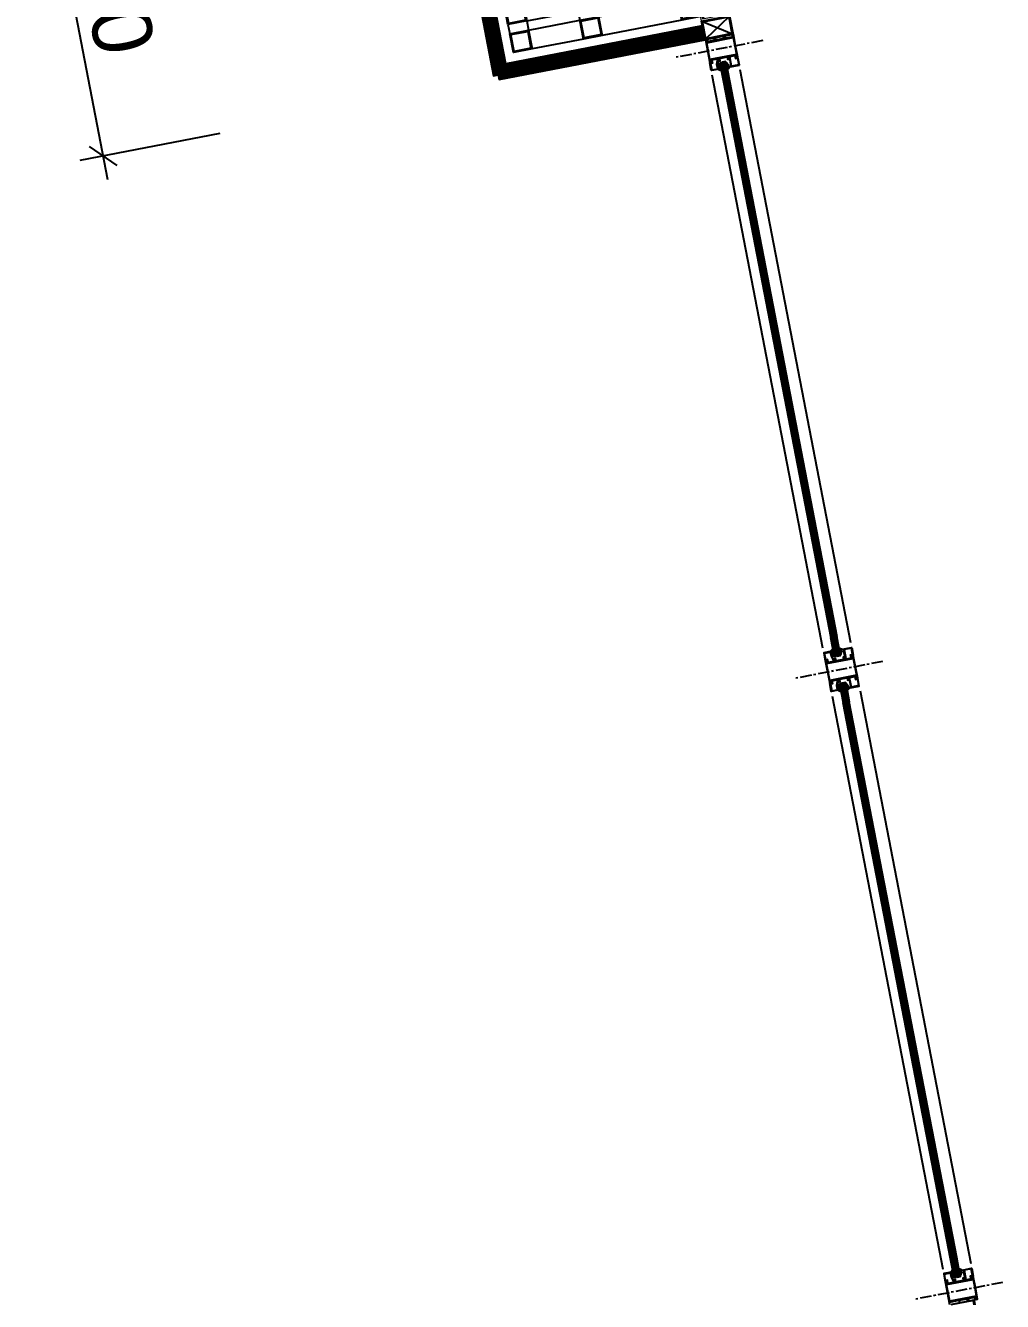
# Model space of a CAD drawing. Header units: centimetres. Extents: x 4942 to 11683, y -41622 to -36787.
# Drawn here: x 5836.3 to 6041.5, y -39661.7 to -39393.6 of the extents above; entities that cross this region are included whole.
import ezdxf

# ---------------------------------------------------------------- set-up
doc = ezdxf.new("R2010")
doc.units = ezdxf.units.CM
doc.header["$LTSCALE"] = 0.75
doc.header["$MEASUREMENT"] = 0
doc.linetypes.add('$0$CENTER', pattern=[50.8, 31.75, -6.35, 6.35, -6.35])
for name, color, linetype in [('$0$V-0_Axis', 8, '$0$CENTER'), ('MERMER1', 25, 'Continuous'), ('MERMER2', 29, 'Continuous'), ('NP_B_Cephe_22$0$$0$$0$SY', 3, 'Continuous'), ('V-0_Dimension_50', 1, 'Continuous'), ('V-0_Elevation_000', 200, 'Continuous'), ('V-0_Hatch_Concrete', 252, 'Continuous'), ('V-2_Steel_Structure', 201, 'Continuous'), ('V-4_Profile_Steel', 82, 'Continuous')]:
    doc.layers.add(name, color=color, linetype=linetype)
doc.layers.add('V-0_Hatch', color=7, linetype='Continuous', true_color=0x330000)
doc.layers.add('ZZ-TASYUNU', color=34, linetype='Continuous', lineweight=5)
doc.styles.add('OFIS ZEMİN KAT OLCU$0$VIVA_50', font='arial.ttf', dxfattribs={"height": 12.5})
doc.dimstyles.new('OFIS ZEMİN KAT OLCU$0$VIVA_50', dxfattribs={"dimscale": 5, "dimtxt": 12.5, "dimasz": 1, "dimexe": 1, "dimexo": 1, "dimgap": 0.5, "dimtad": 1, "dimdec": 1, "dimzin": 11, "dimdsep": 46, "dimtxsty": 'OFIS ZEMİN KAT OLCU$0$VIVA_50', "dimblk": 'OFIS ZEMİN KAT OLCU$0$_OBLIQUE', "dimcen": 0, "dimdle": 1, "dimclrd": 256, "dimclre": 256, "dimclrt": 256, "dimadec": 1, "dimazin": 0, "dimtfac": 0.75, "dimtdec": 1, "dimtix": 1, "dimtmove": 2, "dimatfit": 2, "dimldrblk": 'OFIS ZEMİN KAT OLCU$0$_DOT', "dimfxl": 5, "dimfxlon": 1, "dimfrac": 1, "dimtolj": 1, "dimtzin": 0, "dimlwd": -1, "dimlwe": -1, "dimarcsym": 0})
pattern_1 = [(45, (-12595.12674, 917.19925), (-0.0883883476, 0.0883883476), [])]

# ---------------------------------------------------------------- blocks, each defined once
blk = doc.blocks.new('A$C17750568')
at = {"layer": 'V-0_Hatch', "transparency": 33554554}
h = blk.add_hatch(dxfattribs=at)
h.set_pattern_fill('ANSI31', color=256)
h.set_pattern_definition(pattern_1)
h.paths.add_polyline_path([(13, 40.6), (0, 40.6), (-13, 40.6), (-13, 43.6), (-11, 43.6), (0, 43.6), (13, 43.6)])
at = {"layer": 'V-0_Hatch_Concrete'}
h = blk.add_hatch(dxfattribs=at)
h.set_pattern_fill('ANSI31', color=256)
h.set_pattern_definition(pattern_1)
h.paths.add_polyline_path([(-27, 13.56), (-29, 13.56), (-30, 13.56), (-30, 57.6), (-29, 57.6), (-28.93, 57.53), (-27, 55.6)])
h = blk.add_hatch(dxfattribs=at)
h.set_pattern_fill('ANSI31', color=256)
h.set_pattern_definition(pattern_1)
h.paths.add_polyline_path([(-13, 55.6), (-26.99, 55.6), (-28.93, 57.53), (-29, 57.6), (-29, 58.6), (-11, 58.6), (-11, 57.6)])
h = blk.add_hatch(dxfattribs=at)
h.set_pattern_fill('ANSI31', color=256)
h.set_pattern_definition(pattern_1)
h.paths.add_polyline_path([(-10, 44.6), (-11, 44.6), (-11, 43.6), (-13, 43.6), (-13, 55.6), (-11, 57.6), (-10, 57.6)])
h = blk.add_hatch(dxfattribs=at)
h.set_pattern_fill('ANSI31', color=256)
h.set_pattern_definition(pattern_1)
h.paths.add_polyline_path([(13, 43.6), (11, 43.6), (11, 44.6), (10, 44.6), (10, 57.6), (11, 57.6), (13, 55.6)])
h = blk.add_hatch(dxfattribs=at)
h.set_pattern_fill('ANSI31', color=256)
h.set_pattern_definition(pattern_1)
h.paths.add_polyline_path([(26.99, 55.6), (13, 55.6), (11, 57.6), (11, 58.6), (29, 58.6), (29, 57.6)])
h = blk.add_hatch(dxfattribs=at)
h.set_pattern_fill('ANSI31', color=256)
h.set_pattern_definition(pattern_1)
h.paths.add_polyline_path([(30, 13.56), (26.99, 13.56), (26.99, 55.6), (29, 57.6), (30, 57.6)])
at = {"layer": 'MERMER1', "elevation": -0.05}
for points in [[(-30, 13.56), (-29, 13.56), (-29, 13.56), (-27, 13.56), (-27, 55.6), (-29, 57.6), (-30, 57.6)], [(-11, 57.6), (-13, 55.6), (-26.99, 55.6), (-29, 57.6), (-29, 58.6), (-11, 58.6)], [(-10, 44.6), (-11, 44.6), (-11, 43.6), (-13, 43.6), (-13, 55.6), (-11, 57.6), (-10, 57.6)], [(13, 43.6), (11, 43.6), (11, 44.6), (10, 44.6), (10, 57.6), (11, 57.6), (13, 55.6)], [(26.99, 55.6), (13, 55.6), (11, 57.6), (11, 58.6), (29, 58.6), (29, 57.6)], [(30, 13.56), (26.99, 13.56), (26.99, 55.6), (29, 57.6), (30, 57.6)]]:
    blk.add_lwpolyline(points, close=True, dxfattribs=at)
at = {"layer": 'MERMER2', "elevation": -0.05}
blk.add_lwpolyline([(13, 40.6), (0, 40.6), (-13, 40.6), (-13, 43.6), (-11, 43.6), (0, 43.6), (13, 43.6)], close=True, dxfattribs=at)
at = {"layer": 'NP_B_Cephe_22$0$$0$$0$SY'}
for p, q in [((-26, 13.56, -0.05), (-26, 13.56, -0.05)), ((25.92, 13.56, -0.05), (25.92, 13.56, -0.05)), ((-30, 7.56, -0.05), (-26.2, 13.36, -0.05)), ((-26.2, 7.76, -0.05), (-29.8, 13.36, -0.05)), ((30, 7.56, -0.05), (26.2, 13.36, -0.05)), ((26.2, 7.76, -0.05), (29.8, 13.36, -0.05)), ((-26, 7.56, -0.07), (-26, 7.56, -0.05)), ((25.92, 7.56, -0.07), (25.92, 7.56, -0.05))]:
    blk.add_line(p, q, dxfattribs=at)
at = {"layer": 'NP_B_Cephe_22$0$$0$$0$SY', "elevation": -0.05}
for points in [[(-30, 7.56), (-30, 13.56), (-26, 13.56), (-26, 7.56), (-30, 7.56)], [(30, 7.56), (30, 13.56), (26, 13.56), (26, 7.56), (30, 7.56)]]:
    blk.add_lwpolyline(points, dxfattribs=at)
at = {"layer": 'NP_B_Cephe_22$0$$0$$0$SY', "elevation": -0.12}
for points in [[(-29.8, 7.76), (-29.8, 13.36), (-26.2, 13.36), (-26.2, 7.76)], [(29.8, 7.76), (29.8, 13.36), (26.2, 13.36), (26.2, 7.76)]]:
    blk.add_lwpolyline(points, close=True, dxfattribs=at)
at = {"layer": 'V-0_Elevation_000', "elevation": -0.05}
for points in [[(-19, 53.6), (-21, 53.6)], [(19, 53.6), (21, 53.6)], [(-19, 49.6), (-21, 49.6)], [(-19, 49.6), (-19, 38.6)], [(-15, 49.6), (-15, 38.6)], [(15, 49.6), (15, 38.6)], [(19, 49.6), (21, 49.6)], [(19, 49.6), (19, 38.6)], [(0, 38.61), (-20.99, 38.61), (-20.99, 34.61), (0, 34.61)], [(0, 38.61), (20.99, 38.61), (20.99, 34.61), (0, 34.61)]]:
    blk.add_lwpolyline(points, dxfattribs=at)
for points in [[(-20.99, 38.61), (-24.99, 38.61), (-24.99, 49.6), (-20.99, 49.6)], [(20.99, 38.61), (24.99, 38.61), (24.99, 49.6), (20.99, 49.6)], [(-20.99, 17.56), (-24.99, 17.56), (-24.99, 34.61), (-20.99, 34.61)], [(20.99, 17.56), (24.99, 17.56), (24.99, 34.61), (20.99, 34.61)], [(20.99, 13.76), (20.99, 13.56), (-20.99, 13.56), (-20.99, 13.76)]]:
    blk.add_lwpolyline(points, close=True, dxfattribs=at)
at = {"layer": 'V-2_Steel_Structure', "linetype": 'Continuous', "lineweight": 0}
for p, q in [((-25.67, 3.89, -0.05), (-16.33, 13.22, -0.05)), ((-16.33, 3.89, -0.05), (-25.67, 13.22, -0.05)), ((25.59, 3.89, -0.05), (16.26, 13.22, -0.05)), ((16.26, 3.89, -0.05), (25.59, 13.22, -0.05))]:
    blk.add_line(p, q, dxfattribs=at)
at = {"layer": 'V-2_Steel_Structure', "linetype": 'Continuous', "lineweight": 0, "elevation": -0.05}
for points in [[(-26, 3.56), (-16, 3.56), (-16, 13.56), (-26, 13.56), (-26, 3.56)], [(25.92, 3.56), (15.92, 3.56), (15.92, 13.56), (25.92, 13.56), (25.92, 3.56)]]:
    blk.add_lwpolyline(points, dxfattribs=at)
for points in [[(-25.67, 3.89), (-16.33, 3.89), (-16.33, 13.22), (-25.67, 13.22)], [(25.59, 3.89), (16.26, 3.89), (16.26, 13.22), (25.59, 13.22)]]:
    blk.add_lwpolyline(points, close=True, dxfattribs=at)
at = {"layer": 'V-4_Profile_Steel', "elevation": -0.05}
for points in [[(-20.99, 53.6), (-20.99, 49.6), (-24.99, 49.6), (-24.99, 53.6), (-20.99, 53.6)], [(-15, 53.6), (-15, 49.6), (-19, 49.6), (-19, 53.6), (-15, 53.6)], [(15, 53.6), (15, 49.6), (19, 49.6), (19, 53.6), (15, 53.6)], [(20.99, 53.6), (20.99, 49.6), (24.99, 49.6), (24.99, 53.6), (20.99, 53.6)], [(-20.99, 38.61), (-20.99, 34.61), (-24.99, 34.61), (-24.99, 38.61), (-20.99, 38.61)], [(20.99, 38.61), (20.99, 34.61), (24.99, 34.61), (24.99, 38.61), (20.99, 38.61)], [(-20.99, 17.56), (-20.99, 13.56), (-24.99, 13.56), (-24.99, 17.56), (-20.99, 17.56)], [(20.99, 17.56), (20.99, 13.56), (24.99, 13.56), (24.99, 17.56), (20.99, 17.56)]]:
    blk.add_lwpolyline(points, dxfattribs=at)
for points in [[(-21.19, 53.4), (-21.19, 49.8), (-24.79, 49.8), (-24.79, 53.4)], [(-15.2, 53.4), (-15.2, 49.8), (-18.8, 49.8), (-18.8, 53.4)], [(15.2, 53.4), (15.2, 49.8), (18.8, 49.8), (18.8, 53.4)], [(21.19, 53.4), (21.19, 49.8), (24.79, 49.8), (24.79, 53.4)], [(-21.19, 38.41), (-21.19, 34.81), (-24.79, 34.81), (-24.79, 38.41)], [(21.19, 38.41), (21.19, 34.81), (24.79, 34.81), (24.79, 38.41)], [(-21.19, 17.36), (-21.19, 13.76), (-24.79, 13.76), (-24.79, 17.36)], [(21.19, 17.36), (21.19, 13.76), (24.79, 13.76), (24.79, 17.36)]]:
    blk.add_lwpolyline(points, close=True, dxfattribs=at)
at = {"layer": 'ZZ-TASYUNU', "elevation": -0.05}
for points in [[(2.29, 12.41), (1.1, 4.86), (1.04, 4.49), (0.9, 4.19), (0.63, 3.93), (0.31, 3.76), (-0.05, 3.71), (-0.4, 3.76), (-0.72, 3.93), (-0.97, 4.18), (-1.14, 4.5), (-1.18, 4.86), (-2.28, 12.41), (-2.33, 12.76), (-2.49, 13.08), (-2.75, 13.34), (-3.06, 13.5), (-3.42, 13.56), (-3.77, 13.5), (-4.1, 13.34), (-4.36, 13.07), (-4.51, 12.78), (-4.57, 12.41), (-5.75, 4.86), (-5.8, 4.5), (-5.96, 4.18), (-6.22, 3.93), (-6.53, 3.76), (-6.89, 3.71), (-7.24, 3.76), (-7.57, 3.93), (-7.83, 4.19), (-7.98, 4.49), (-8.04, 4.86), (-9.14, 12.41), (-9.2, 12.78), (-9.35, 13.07), (-9.61, 13.34), (-9.94, 13.5), (-10.29, 13.56), (-10.65, 13.5), (-10.96, 13.34), (-11.22, 13.08), (-11.38, 12.76), (-11.43, 12.41), (-12.61, 4.86), (-12.66, 4.5), (-12.82, 4.17), (-13.07, 3.92), (-13.39, 3.75), (-13.74, 3.7), (-14.1, 3.75), (-14.43, 3.92), (-14.69, 4.18), (-14.84, 4.48), (-14.9, 4.86), (-13.71, 12.41), (-13.65, 12.78), (-13.5, 13.07), (-13.24, 13.34), (-12.92, 13.5), (-12.56, 13.56), (-12.21, 13.5), (-11.89, 13.34), (-11.64, 13.08), (-11.47, 12.76), (-11.43, 12.41), (-10.32, 4.86), (-10.28, 4.5), (-10.11, 4.18), (-9.86, 3.93), (-9.55, 3.76), (-9.19, 3.71), (-8.84, 3.76), (-8.51, 3.93), (-8.25, 4.19), (-8.1, 4.49), (-8.04, 4.86), (-6.86, 12.41), (-6.81, 12.76), (-6.65, 13.08), (-6.39, 13.34), (-6.08, 13.5), (-5.72, 13.56), (-5.37, 13.5), (-5.04, 13.34), (-4.78, 13.07), (-4.63, 12.78), (-4.57, 12.41), (-3.47, 4.86), (-3.41, 4.49), (-3.26, 4.19), (-3, 3.93), (-2.67, 3.76), (-2.31, 3.71), (-1.96, 3.76), (-1.65, 3.93), (-1.39, 4.18), (-1.23, 4.5), (-1.18, 4.86), (0, 12.41), (0.06, 12.78), (0.21, 13.07), (0.47, 13.34), (0.8, 13.5), (1.15, 13.56), (1.51, 13.5), (1.82, 13.34), (2.08, 13.08), (2.24, 12.76), (2.29, 12.41), (3.39, 4.86), (3.33, 4.48), (3.18, 4.18), (2.92, 3.92), (2.59, 3.75), (2.24, 3.7), (1.88, 3.75), (1.57, 3.92), (1.31, 4.17), (1.15, 4.5), (1.1, 4.86), (0, 12.41), (-0.06, 12.78), (-0.21, 13.07), (-0.47, 13.34), (-0.8, 13.5), (-1.15, 13.56), (-1.5, 13.5), (-1.82, 13.34), (-2.07, 13.08), (-2.24, 12.76), (-2.28, 12.41), (-3.47, 4.86), (-3.53, 4.49), (-3.68, 4.19), (-3.94, 3.93), (-4.26, 3.76), (-4.62, 3.71), (-4.97, 3.76), (-5.29, 3.93), (-5.54, 4.18), (-5.71, 4.5), (-5.75, 4.86), (-6.86, 12.41), (-6.9, 12.76), (-7.07, 13.08), (-7.32, 13.34), (-7.64, 13.5), (-7.99, 13.56), (-8.35, 13.5), (-8.67, 13.34), (-8.93, 13.07), (-9.08, 12.78), (-9.14, 12.41), (-10.32, 4.86), (-10.37, 4.5), (-10.53, 4.18), (-10.79, 3.93), (-11.1, 3.76), (-11.46, 3.71), (-11.81, 3.76), (-12.14, 3.93), (-12.4, 4.19), (-12.55, 4.49), (-12.61, 4.86), (-13.71, 12.41), (-13.76, 12.76), (-13.92, 13.08), (-14.18, 13.34), (-14.49, 13.5), (-14.85, 13.56), (-15.2, 13.5), (-15.53, 13.34), (-15.79, 13.07), (-15.94, 12.78), (-16, 12.41)], [(15.92, 11.87), (14.9, 4.86), (14.85, 4.5), (14.69, 4.18), (14.44, 3.93), (14.12, 3.76), (13.77, 3.71), (13.41, 3.76), (13.08, 3.93), (12.82, 4.19), (12.67, 4.49), (12.61, 4.86), (11.43, 12.41), (11.38, 12.76), (11.22, 13.08), (10.97, 13.34), (10.65, 13.5), (10.3, 13.56), (9.94, 13.5), (9.61, 13.34), (9.35, 13.07), (9.2, 12.78), (9.14, 12.41), (8.04, 4.86), (7.98, 4.49), (7.83, 4.19), (7.57, 3.93), (7.24, 3.76), (6.89, 3.71), (6.54, 3.76), (6.22, 3.93), (5.97, 4.18), (5.8, 4.5), (5.76, 4.86), (4.57, 12.41), (4.51, 12.78), (4.36, 13.07), (4.1, 13.34), (3.78, 13.5), (3.42, 13.56), (3.07, 13.5), (2.75, 13.34), (2.5, 13.08), (2.33, 12.76), (2.29, 12.41), (1.18, 4.86), (1.24, 4.48), (1.39, 4.18), (1.66, 3.92), (1.98, 3.75), (2.34, 3.7), (2.69, 3.75), (3.01, 3.92), (3.26, 4.17), (3.42, 4.5), (3.47, 4.86), (4.57, 12.41), (4.63, 12.78), (4.78, 13.07), (5.04, 13.34), (5.37, 13.5), (5.73, 13.56), (6.08, 13.5), (6.4, 13.34), (6.65, 13.08), (6.81, 12.76), (6.86, 12.41), (8.04, 4.86), (8.1, 4.49), (8.25, 4.19), (8.51, 3.93), (8.84, 3.76), (9.19, 3.71), (9.55, 3.76), (9.86, 3.93), (10.12, 4.18), (10.28, 4.5), (10.33, 4.86), (11.43, 12.41), (11.48, 12.76), (11.64, 13.08), (11.89, 13.34), (12.21, 13.5), (12.56, 13.56), (12.92, 13.5), (13.24, 13.34), (13.51, 13.07), (13.65, 12.78), (13.72, 12.41), (14.9, 4.86), (14.94, 4.5), (15.11, 4.18), (15.36, 3.93), (15.68, 3.76), (15.92, 3.72)], [(2.29, 12.41), (3.47, 4.86), (3.53, 4.49), (3.68, 4.19), (3.94, 3.93), (4.27, 3.76), (4.62, 3.71), (4.98, 3.76), (5.29, 3.93), (5.55, 4.18), (5.71, 4.5), (5.76, 4.86), (6.86, 12.41), (6.9, 12.76), (7.07, 13.08), (7.32, 13.34), (7.64, 13.5), (7.99, 13.56), (8.35, 13.5), (8.67, 13.34), (8.94, 13.07), (9.08, 12.78), (9.14, 12.41), (10.33, 4.86), (10.37, 4.5), (10.54, 4.18), (10.79, 3.93), (11.11, 3.76), (11.46, 3.71), (11.82, 3.76), (12.14, 3.93), (12.4, 4.19), (12.55, 4.49), (12.61, 4.86), (13.72, 12.41), (13.78, 12.78), (13.92, 13.07), (14.19, 13.34), (14.51, 13.5), (14.87, 13.56), (15.22, 13.5), (15.54, 13.34), (15.79, 13.08), (15.92, 12.82)]]:
    blk.add_lwpolyline(points, dxfattribs=at)
blk = doc.blocks.new('OFIS ZEMİN KAT OLCU$0$_OBLIQUE')
at = {"color": 0, "linetype": 'ByBlock'}
blk.add_line((-0.5, -0.5), (0.5, 0.5), dxfattribs=at)
blk = doc.blocks.new('*D115')
at = {"layer": 'Defpoints', "color": 0, "transparency": 16777216}
for p in [(5924.42, -39346.05, -0.06), (5935.8, -39404.96, -0.06), (5852.56, -39421.03)]:
    blk.add_point(p, dxfattribs=at)
at = {"layer": 'V-0_Dimension_50', "transparency": 16777216}
for p, q in [((5865.73, -39357.38), (5836.27, -39363.07)), ((5840.23, -39357.21), (5853.5, -39425.94)), ((5877.1, -39416.29), (5847.65, -39421.98))]:
    blk.add_line(p, q, dxfattribs=at)
at = {"layer": 'V-0_Dimension_50', "transparency": 16777216, "xscale": 5, "yscale": 5, "zscale": 5}
for p, rotation in [((5841.18, -39362.12), 100.9279583176562), ((5852.56, -39421.03), 280.9279583176562)]:
    blk.add_blockref('OFIS ZEMİN KAT OLCU$0$_OBLIQUE', p, dxfattribs=dict(at, rotation=rotation))
at = {"layer": 'V-0_Dimension_50', "transparency": 16777216, "insert": (5855.59, -39389.89), "char_height": 12.5, "attachment_point": 5, "rotation": 280.928, "style": 'OFIS ZEMİN KAT OLCU$0$VIVA_50'}
blk.add_mtext('\\A1;60 ', dxfattribs=at)
blk = doc.blocks.new('OFIS ZEMİN KAT OLCU$0$_DOT')
blk.add_line((-0.5, 0), (-1, 0))
at = {"const_width": 0.5}
blk.add_lwpolyline([(-0.25, 0, 1), (0.25, 0, 1)], format="xyb", close=True, dxfattribs=at)

msp = doc.modelspace()

# ---------------------------------------------------------------- linework, layer by layer
at = {"layer": '$0$V-0_Axis', "ltscale": 0.1, "extrusion": (-9.46718e-05, -0.000130667, 1)}
for p, q in [((5991.16, -39396.78), (5972.97, -39400.29)), ((6016.35, -39527.26), (5998.16, -39530.77)), ((6041.55, -39657.74), (6023.36, -39661.25))]:
    msp.add_line(p, q, dxfattribs=at)
at = {"color": 1, "linetype": 'Continuous'}
for p, q in [((5982.24, -39401.89), (5981.89, -39402.4)), ((5982.18, -39402.17), (5981.99, -39402.04)), ((5982.28, -39401.57), (5982.01, -39401.96)), ((5982.21, -39402.01), (5982.03, -39401.89)), ((5982.25, -39401.85), (5982.08, -39401.74)), ((5982.29, -39401.7), (5982.14, -39401.6)), ((5983.29, -39401.37), (5983.69, -39401.63)), ((5983.33, -39401.5), (5983.43, -39401.35)), ((5983.43, -39401.63), (5983.54, -39401.46)), ((5983.45, -39401.65), (5983.96, -39402)), ((5983.52, -39401.75), (5983.64, -39401.58)), ((5983.61, -39401.89), (5983.74, -39401.7)), ((5983.64, -39401.96), (5983.89, -39402.14)), ((5983.67, -39402.07), (5983.84, -39401.82)), ((5983.71, -39402.28), (5983.94, -39401.94)), ((5982.23, -39402.57), (5981.89, -39402.33)), ((5981.98, -39402.94), (5981.89, -39402.88)), ((5982, -39402.78), (5981.92, -39402.9)), ((5982.19, -39402.35), (5981.94, -39402.19)), ((5982.18, -39402.24), (5982.01, -39402.5)), ((5982.56, -39403.15), (5982.01, -39402.78)), ((5982.39, -39402.85), (5982.03, -39402.61)), ((5982.21, -39402.47), (5982.05, -39402.71)), ((5982.27, -39402.65), (5982.05, -39402.97)), ((5982.35, -39402.8), (5982.19, -39403.04)), ((5982.45, -39402.92), (5982.33, -39403.09)), ((5982.56, -39403.02), (5982.48, -39403.13)), ((5982.66, -39403.13), (5982.65, -39403.15)), ((5983.52, -39402.97), (5983.54, -39402.98)), ((5983.58, -39402.83), (5983.69, -39402.9)), ((5983.62, -39402.95), (5983.99, -39402.39)), ((5983.64, -39402.69), (5983.81, -39402.81)), ((5983.67, -39402.6), (5983.91, -39402.24)), ((5983.69, -39402.54), (5983.93, -39402.7)), ((5983.7, -39402.18), (5983.93, -39402.34)), ((5983.71, -39402.37), (5984.03, -39402.59)), ((5984.01, -39402.39), (5984.13, -39402.47)), ((5984.08, -39402.53), (5984.14, -39402.44)), ((6005.54, -39524.96), (6005.48, -39525.05)), ((6005.61, -39525.1), (6005.49, -39525.02)), ((6005.91, -39525.12), (6005.59, -39524.9)), ((6006, -39524.54), (6005.63, -39525.1)), ((6006.17, -39525.84), (6005.66, -39525.49)), ((6005.91, -39525.21), (6005.68, -39525.55)), ((6005.93, -39524.95), (6005.69, -39524.79)), ((6005.92, -39525.31), (6005.69, -39525.15)), ((6005.95, -39524.89), (6005.71, -39525.25)), ((6005.98, -39525.53), (6005.73, -39525.36)), ((6005.95, -39525.43), (6005.78, -39525.67)), ((6005.98, -39524.8), (6005.81, -39524.69)), ((6006.04, -39524.66), (6005.93, -39524.59)), ((6006.1, -39524.52), (6006.08, -39524.51)), ((6006.96, -39524.36), (6006.97, -39524.34)), ((6007.06, -39524.34), (6007.61, -39524.71)), ((6007.06, -39524.47), (6007.14, -39524.36)), ((6007.17, -39524.57), (6007.29, -39524.4)), ((6007.23, -39524.64), (6007.59, -39524.88)), ((6007.27, -39524.69), (6007.43, -39524.45)), ((6007.35, -39524.84), (6007.57, -39524.52)), ((6007.38, -39525.61), (6007.73, -39525.09)), ((6007.39, -39524.93), (6007.73, -39525.16)), ((6007.41, -39525.02), (6007.57, -39524.78)), ((6007.41, -39525.49), (6007.59, -39525.6)), ((6007.43, -39525.14), (6007.68, -39525.31)), ((6007.44, -39525.25), (6007.61, -39524.99)), ((6007.44, -39525.32), (6007.63, -39525.46)), ((6007.62, -39524.71), (6007.7, -39524.59)), ((6007.64, -39524.56), (6007.73, -39524.62)), ((6006.01, -39525.6), (6005.88, -39525.79)), ((6006.33, -39526.12), (6005.94, -39525.86)), ((6006.1, -39525.74), (6005.98, -39525.91)), ((6006.19, -39525.87), (6006.08, -39526.03)), ((6006.29, -39525.99), (6006.19, -39526.15)), ((6007.33, -39525.79), (6007.48, -39525.9)), ((6007.34, -39525.93), (6007.61, -39525.54)), ((6007.37, -39525.64), (6007.54, -39525.75)), ((6007.43, -39532.37), (6007.08, -39532.88)), ((6007.43, -39533.04), (6007.08, -39532.81)), ((6007.17, -39533.41), (6007.08, -39533.35)), ((6007.19, -39533.26), (6007.11, -39533.38)), ((6007.38, -39532.83), (6007.13, -39532.66)), ((6007.37, -39532.65), (6007.18, -39532.51)), ((6007.47, -39532.04), (6007.2, -39532.43)), ((6007.37, -39532.72), (6007.2, -39532.98)), ((6007.76, -39533.63), (6007.2, -39533.26)), ((6007.58, -39533.33), (6007.22, -39533.09)), ((6007.4, -39532.48), (6007.23, -39532.37)), ((6007.4, -39532.95), (6007.24, -39533.19)), ((6007.46, -39533.13), (6007.24, -39533.45)), ((6007.44, -39532.33), (6007.27, -39532.22)), ((6007.48, -39532.18), (6007.33, -39532.07)), ((6007.54, -39533.28), (6007.38, -39533.52)), ((6007.64, -39533.4), (6007.52, -39533.57)), ((6007.75, -39533.5), (6007.68, -39533.61)), ((6008.49, -39531.85), (6008.88, -39532.11)), ((6008.52, -39531.98), (6008.63, -39531.82)), ((6008.62, -39532.1), (6008.73, -39531.94)), ((6008.64, -39532.13), (6009.16, -39532.48)), ((6008.71, -39532.23), (6008.83, -39532.06)), ((6008.71, -39533.45), (6008.73, -39533.46)), ((6008.77, -39533.31), (6008.88, -39533.38)), ((6008.8, -39532.37), (6008.93, -39532.18)), ((6008.81, -39533.43), (6009.19, -39532.87)), ((6008.83, -39532.44), (6009.08, -39532.61)), ((6008.83, -39533.17), (6009, -39533.28)), ((6008.86, -39532.54), (6009.03, -39532.3)), ((6008.86, -39533.08), (6009.11, -39532.72)), ((6008.88, -39533.02), (6009.12, -39533.18)), ((6008.89, -39532.66), (6009.13, -39532.82)), ((6008.9, -39532.76), (6009.13, -39532.42)), ((6008.9, -39532.85), (6009.22, -39533.07)), ((6009.2, -39532.87), (6009.32, -39532.95)), ((6009.27, -39533.01), (6009.33, -39532.92)), ((6007.86, -39533.61), (6007.84, -39533.63)), ((6030.73, -39655.44), (6030.67, -39655.53)), ((6030.81, -39655.58), (6030.69, -39655.5)), ((6031.1, -39655.6), (6030.78, -39655.38)), ((6031.19, -39655.02), (6030.82, -39655.58)), ((6031.36, -39656.32), (6030.85, -39655.97)), ((6031.11, -39655.69), (6030.87, -39656.03)), ((6031.12, -39655.79), (6030.88, -39655.63)), ((6031.13, -39655.43), (6030.89, -39655.27)), ((6031.14, -39655.37), (6030.9, -39655.73)), ((6031.18, -39656.01), (6030.92, -39655.84)), ((6031.14, -39655.91), (6030.97, -39656.15)), ((6031.17, -39655.28), (6031, -39655.17)), ((6031.21, -39656.08), (6031.07, -39656.27)), ((6031.24, -39655.14), (6031.13, -39655.07)), ((6031.52, -39656.6), (6031.13, -39656.34)), ((6031.29, -39656.22), (6031.17, -39656.39)), ((6031.29, -39655), (6031.27, -39654.99)), ((6031.39, -39656.35), (6031.27, -39656.51)), ((6031.48, -39656.47), (6031.38, -39656.63)), ((6032.15, -39654.84), (6032.16, -39654.82)), ((6032.25, -39654.82), (6032.8, -39655.19)), ((6032.26, -39654.95), (6032.33, -39654.84)), ((6032.37, -39655.05), (6032.48, -39654.88)), ((6032.43, -39655.12), (6032.78, -39655.36)), ((6032.46, -39655.17), (6032.63, -39654.93)), ((6032.52, -39656.27), (6032.67, -39656.37)), ((6032.54, -39656.41), (6032.8, -39656.02)), ((6032.55, -39655.32), (6032.76, -39655)), ((6032.56, -39656.12), (6032.73, -39656.23)), ((6032.57, -39656.08), (6032.92, -39655.57)), ((6032.58, -39655.4), (6032.92, -39655.64)), ((6032.6, -39655.97), (6032.78, -39656.08)), ((6032.61, -39655.5), (6032.77, -39655.26)), ((6032.63, -39655.73), (6032.81, -39655.47)), ((6032.63, -39655.62), (6032.87, -39655.79)), ((6032.63, -39655.8), (6032.83, -39655.93)), ((6032.82, -39655.19), (6032.9, -39655.07)), ((6032.83, -39655.03), (6032.92, -39655.09))]:
    msp.add_line(p, q, dxfattribs=at)
at = {"color": 4, "linetype": 'Continuous'}
for p, q in [((5982.17, -39401.43), (5982.13, -39401.49)), ((5982.13, -39401.49), (5982.9, -39405.46)), ((5982.56, -39401.35), (5982.17, -39401.43)), ((5982.22, -39401.42), (5982.99, -39405.44)), ((5982.31, -39401.4), (5983.09, -39405.43)), ((5982.41, -39401.38), (5983.19, -39405.41)), ((5982.51, -39401.36), (5983.29, -39405.39)), ((5982.62, -39401.39), (5982.56, -39401.35)), ((5982.66, -39401.33), (5982.62, -39401.39)), ((5982.62, -39401.39), (5983.39, -39405.37)), ((5982.62, -39401.39), (5983.39, -39405.37)), ((5983.35, -39401.2), (5982.66, -39401.33)), ((5982.71, -39401.32), (5983.48, -39405.35)), ((5982.81, -39401.31), (5983.58, -39405.33)), ((5982.9, -39401.29), (5983.68, -39405.31)), ((5983, -39401.27), (5983.78, -39405.29)), ((5983.1, -39401.25), (5983.88, -39405.27)), ((5983.2, -39401.23), (5983.98, -39405.26)), ((5983.3, -39401.21), (5984.07, -39405.24)), ((5983.4, -39401.24), (5983.35, -39401.2)), ((5983.4, -39401.24), (5984.17, -39405.22)), ((5982.9, -39405.46), (6005.45, -39522.27)), ((5982.99, -39405.44), (6005.55, -39522.26)), ((5983.09, -39405.43), (6005.65, -39522.24)), ((5983.19, -39405.41), (6005.74, -39522.22)), ((5983.29, -39405.39), (6005.84, -39522.2)), ((5983.39, -39405.37), (6005.94, -39522.18)), ((5983.39, -39405.37), (6005.94, -39522.18)), ((5983.48, -39405.35), (6006.04, -39522.16)), ((5983.58, -39405.33), (6006.14, -39522.14)), ((5983.68, -39405.31), (6006.23, -39522.12)), ((5983.78, -39405.29), (6006.33, -39522.1)), ((5983.88, -39405.27), (6006.43, -39522.09)), ((5983.98, -39405.26), (6006.53, -39522.07)), ((5984.07, -39405.24), (6006.63, -39522.05)), ((5984.17, -39405.22), (6006.73, -39522.03)), ((6006.22, -39526.25), (6005.45, -39522.27)), ((6006.32, -39526.28), (6005.55, -39522.26)), ((6006.42, -39526.26), (6005.65, -39522.24)), ((6006.52, -39526.24), (6005.74, -39522.22)), ((6006.62, -39526.22), (6005.84, -39522.2)), ((6006.71, -39526.16), (6005.94, -39522.18)), ((6006.71, -39526.16), (6005.94, -39522.18)), ((6006.82, -39526.19), (6006.04, -39522.16)), ((6006.91, -39526.17), (6006.14, -39522.14)), ((6007.01, -39526.15), (6006.23, -39522.12)), ((6007.11, -39526.13), (6006.33, -39522.1)), ((6007.21, -39526.11), (6006.43, -39522.09)), ((6007.31, -39526.09), (6006.53, -39522.07)), ((6007.4, -39526.07), (6006.63, -39522.05)), ((6007.49, -39526), (6006.73, -39522.03)), ((6006.28, -39526.29), (6006.22, -39526.25)), ((6006.67, -39526.21), (6006.28, -39526.29)), ((6006.71, -39526.16), (6006.67, -39526.21)), ((6006.77, -39526.2), (6006.71, -39526.16)), ((6007.45, -39526.06), (6006.77, -39526.2)), ((6007.49, -39526), (6007.45, -39526.06)), ((6007.36, -39531.91), (6007.32, -39531.97)), ((6007.32, -39531.97), (6008.09, -39535.94)), ((6007.75, -39531.83), (6007.36, -39531.91)), ((6007.41, -39531.9), (6008.19, -39535.92)), ((6007.51, -39531.88), (6008.28, -39535.9)), ((6007.6, -39531.86), (6008.38, -39535.89)), ((6007.7, -39531.84), (6008.48, -39535.87)), ((6007.81, -39531.87), (6007.75, -39531.83)), ((6007.85, -39531.81), (6007.81, -39531.87)), ((6007.81, -39531.87), (6008.58, -39535.85)), ((6007.81, -39531.87), (6008.58, -39535.85)), ((6008.54, -39531.68), (6007.85, -39531.81)), ((6007.9, -39531.8), (6008.68, -39535.83)), ((6008, -39531.78), (6008.77, -39535.81)), ((6008.1, -39531.76), (6008.87, -39535.79)), ((6008.19, -39531.75), (6008.97, -39535.77)), ((6008.29, -39531.73), (6009.07, -39535.75)), ((6008.39, -39531.71), (6009.17, -39535.73)), ((6008.49, -39531.69), (6009.27, -39535.71)), ((6008.6, -39531.72), (6008.54, -39531.68)), ((6008.6, -39531.72), (6009.36, -39535.7)), ((6030.64, -39652.75), (6008.09, -39535.94)), ((6030.74, -39652.73), (6008.19, -39535.92)), ((6030.84, -39652.72), (6008.28, -39535.9)), ((6030.94, -39652.7), (6008.38, -39535.89)), ((6031.03, -39652.68), (6008.48, -39535.87)), ((6031.13, -39652.66), (6008.58, -39535.85)), ((6031.13, -39652.66), (6008.58, -39535.85)), ((6031.23, -39652.64), (6008.68, -39535.83)), ((6031.33, -39652.62), (6008.77, -39535.81)), ((6031.43, -39652.6), (6008.87, -39535.79)), ((6031.52, -39652.58), (6008.97, -39535.77)), ((6031.62, -39652.56), (6009.07, -39535.75)), ((6031.72, -39652.54), (6009.17, -39535.73)), ((6031.82, -39652.53), (6009.27, -39535.71)), ((6031.92, -39652.51), (6009.36, -39535.7)), ((6031.41, -39656.73), (6030.64, -39652.75)), ((6031.52, -39656.76), (6030.74, -39652.73)), ((6031.61, -39656.74), (6030.84, -39652.72)), ((6031.71, -39656.72), (6030.94, -39652.7)), ((6031.81, -39656.7), (6031.03, -39652.68)), ((6031.9, -39656.63), (6031.13, -39652.66)), ((6031.9, -39656.63), (6031.13, -39652.66)), ((6032.01, -39656.67), (6031.23, -39652.64)), ((6032.11, -39656.65), (6031.33, -39652.62)), ((6032.2, -39656.63), (6031.43, -39652.6)), ((6032.3, -39656.61), (6031.52, -39652.58)), ((6032.4, -39656.59), (6031.62, -39652.56)), ((6032.5, -39656.57), (6031.72, -39652.54)), ((6032.6, -39656.55), (6031.82, -39652.53)), ((6032.69, -39656.48), (6031.92, -39652.51)), ((6031.47, -39656.77), (6031.41, -39656.73)), ((6031.86, -39656.69), (6031.47, -39656.77)), ((6031.9, -39656.63), (6031.86, -39656.69)), ((6031.96, -39656.67), (6031.9, -39656.63)), ((6032.65, -39656.54), (6031.96, -39656.67)), ((6032.69, -39656.48), (6032.65, -39656.54))]:
    msp.add_line(p, q, dxfattribs=at)
at = {"color": 0, "linetype": 'Continuous'}
for points in [[(5985.95, -39400.29), (5985.48, -39397.88), (5985.01, -39395.46), (5984.74, -39395.51, 0.414213), (5984.64, -39395.65), (5984.64, -39395.66, 0.414184), (5984.66, -39395.67), (5984.9, -39395.63), (5984.97, -39395.98), (5983.08, -39396.34), (5983.02, -39395.99), (5983.26, -39395.94, 0.411358), (5983.27, -39395.93), (5983.27, -39395.92, 0.414211), (5983.13, -39395.83), (5982.85, -39395.88), (5982.95, -39396.37), (5981.38, -39396.67), (5981.28, -39396.18), (5981.01, -39396.23, 0.415198), (5980.91, -39396.38), (5980.91, -39396.38, 0.414155), (5980.92, -39396.39), (5981.17, -39396.35), (5981.24, -39396.7), (5979.35, -39397.06), (5979.29, -39396.71), (5979.53, -39396.66, 0.417803), (5979.54, -39396.65, 0.437337), (5979.4, -39396.55), (5979.12, -39396.6), (5980.05, -39401.43), (5980.33, -39401.38, 0.415254), (5980.42, -39401.24), (5980.42, -39401.23, 0.417843), (5980.41, -39401.22), (5980.16, -39401.27), (5980.1, -39400.91), (5981.98, -39400.55), (5982.05, -39400.9), (5981.8, -39400.95, 0.41426), (5981.8, -39400.96), (5981.8, -39400.97, 0.415236), (5981.94, -39401.07), (5982.21, -39401.01), (5982.12, -39400.52), (5983.69, -39400.22), (5983.79, -39400.71), (5984.06, -39400.66, 0.415189), (5984.16, -39400.52), (5984.15, -39400.51, 0.412867), (5984.14, -39400.5), (5983.9, -39400.54), (5983.83, -39400.19), (5985.71, -39399.83), (5985.78, -39400.18), (5985.54, -39400.23, 0.417788), (5985.53, -39400.24), (5985.53, -39400.25, 0.414213), (5985.67, -39400.34), (5985.95, -39400.29)], [(5980.37, -39403.06), (5980.05, -39401.43), (5980.16, -39401.41), (5980.17, -39401.46), (5980.47, -39401.4), (5980.43, -39401.21), (5980.35, -39401.18, -0.414211), (5980.33, -39401.14), (5980.39, -39400.98, -0.767397), (5980.51, -39400.99), (5980.61, -39401.5), (5980.2, -39401.57), (5980.47, -39402.95), (5981.71, -39402.71), (5981.54, -39401.83), (5981.66, -39400.92), (5981.61, -39400.7, -0.862992), (5981.73, -39400.65), (5981.88, -39400.89, -0.535846), (5981.87, -39400.92), (5981.78, -39400.93), (5981.66, -39401.82), (5981.82, -39402.69), (5981.88, -39402.68, -1), (5982.02, -39402.65), (5982.04, -39402.77), (5980.4, -39403.08, -0.415506), (5980.37, -39403.06)], [(5986.26, -39401.93), (5985.95, -39400.3), (5985.84, -39400.32), (5985.85, -39400.36), (5985.53, -39400.42), (5985.48, -39400.17), (5985.55, -39400.12, 0.414208), (5985.55, -39400.08), (5985.44, -39399.95, 0.7674), (5985.33, -39400.01), (5985.44, -39400.56), (5985.86, -39400.48), (5986.12, -39401.86), (5984.61, -39402.15), (5984.24, -39400.2, 0.781572), (5984.11, -39400.21), (5984.05, -39400.42, 0.559201), (5984.07, -39400.45), (5984.16, -39400.43), (5984.5, -39402.17), (5984.07, -39402.25, 1), (5983.94, -39402.28), (5983.95, -39402.37, 0.41422), (5983.99, -39402.39), (5986.24, -39401.96, 0.355974), (5986.26, -39401.93)], [(6004, -39525.45), (6004.31, -39527.08), (6004.42, -39527.06), (6004.41, -39527.01), (6004.71, -39526.95), (6004.74, -39527.14), (6004.68, -39527.2, 0.414211), (6004.67, -39527.24), (6004.79, -39527.37, 0.767397), (6004.9, -39527.32), (6004.8, -39526.81), (6004.4, -39526.89), (6004.13, -39525.51), (6005.37, -39525.27), (6005.54, -39526.16), (6006, -39526.95), (6006.03, -39527.17, 0.862992), (6006.16, -39527.18), (6006.21, -39526.9, 0.535846), (6006.19, -39526.88), (6006.1, -39526.89), (6005.66, -39526.12), (6005.49, -39525.25), (6005.55, -39525.24, 1), (6005.69, -39525.21), (6005.66, -39525.1), (6004.02, -39525.41, 0.415506), (6004, -39525.45)], [(6009.89, -39524.3), (6010.2, -39525.93), (6010.09, -39525.95), (6010.09, -39525.91), (6009.77, -39525.97), (6009.82, -39526.22), (6009.9, -39526.25, -0.414208), (6009.92, -39526.29), (6009.86, -39526.44, -0.7674), (6009.74, -39526.43), (6009.63, -39525.88), (6010.05, -39525.8), (6009.79, -39524.42), (6008.28, -39524.71), (6008.65, -39526.66, -0.781572), (6008.53, -39526.7), (6008.39, -39526.52, -0.559201), (6008.41, -39526.49), (6008.49, -39526.47), (6008.16, -39524.74), (6007.74, -39524.82, -1), (6007.6, -39524.84), (6007.58, -39524.76, -0.41422), (6007.61, -39524.72), (6009.85, -39524.29, -0.355974), (6009.89, -39524.3)], [(6011.14, -39530.77), (6010.67, -39528.35), (6010.2, -39525.94), (6009.93, -39525.99, 0.414213), (6009.83, -39526.13), (6009.84, -39526.14, 0.414184), (6009.85, -39526.15), (6010.09, -39526.1), (6010.16, -39526.46), (6008.28, -39526.82), (6008.21, -39526.47), (6008.45, -39526.42, 0.411358), (6008.46, -39526.41), (6008.46, -39526.4, 0.414211), (6008.32, -39526.3), (6008.04, -39526.36), (6008.14, -39526.85), (6006.57, -39527.15), (6006.47, -39526.66), (6006.2, -39526.71, 0.415198), (6006.1, -39526.85), (6006.11, -39526.86, 0.414155), (6006.12, -39526.87), (6006.36, -39526.82), (6006.43, -39527.18), (6004.55, -39527.54), (6004.48, -39527.19), (6004.72, -39527.14, 0.417803), (6004.73, -39527.13, 0.437337), (6004.59, -39527.02), (6004.31, -39527.08), (6005.25, -39531.91), (6005.52, -39531.85, 0.415254), (6005.62, -39531.71), (6005.61, -39531.7, 0.417843), (6005.6, -39531.7), (6005.36, -39531.74), (6005.29, -39531.39), (6007.17, -39531.03), (6007.24, -39531.38), (6007, -39531.43, 0.41426), (6006.99, -39531.44), (6006.99, -39531.45, 0.415236), (6007.13, -39531.54), (6007.41, -39531.49), (6007.31, -39531), (6008.88, -39530.7), (6008.98, -39531.19), (6009.25, -39531.13, 0.415189), (6009.35, -39530.99), (6009.35, -39530.98, 0.412867), (6009.33, -39530.98), (6009.09, -39531.02), (6009.02, -39530.67), (6010.91, -39530.31), (6010.97, -39530.66), (6010.73, -39530.71, 0.417788), (6010.72, -39530.72), (6010.72, -39530.73, 0.414213), (6010.86, -39530.82), (6011.14, -39530.77)], [(6011.45, -39532.41), (6011.14, -39530.78), (6011.03, -39530.8), (6011.04, -39530.84), (6010.73, -39530.9), (6010.68, -39530.65), (6010.74, -39530.6, 0.414208), (6010.74, -39530.56), (6010.63, -39530.43, 0.7674), (6010.52, -39530.49), (6010.63, -39531.04), (6011.05, -39530.96), (6011.32, -39532.33), (6009.81, -39532.63), (6009.43, -39530.68, 0.781572), (6009.3, -39530.69), (6009.24, -39530.9, 0.559201), (6009.26, -39530.93), (6009.35, -39530.91), (6009.69, -39532.65), (6009.27, -39532.73, 1), (6009.13, -39532.76), (6009.14, -39532.85, 0.41422), (6009.18, -39532.87), (6011.43, -39532.44, 0.355974), (6011.45, -39532.41)], [(6005.56, -39533.54), (6005.25, -39531.91), (6005.35, -39531.89), (6005.36, -39531.94), (6005.66, -39531.88), (6005.62, -39531.69), (6005.54, -39531.66, -0.414211), (6005.52, -39531.62), (6005.58, -39531.46, -0.767397), (6005.7, -39531.47), (6005.8, -39531.97), (6005.4, -39532.05), (6005.66, -39533.43), (6006.9, -39533.19), (6006.73, -39532.3), (6006.85, -39531.39), (6006.81, -39531.18, -0.862992), (6006.93, -39531.13), (6007.07, -39531.36, -0.535846), (6007.06, -39531.39), (6006.97, -39531.41), (6006.85, -39532.3), (6007.02, -39533.16), (6007.08, -39533.15, -1), (6007.21, -39533.13), (6007.24, -39533.24), (6005.6, -39533.56, -0.415506), (6005.56, -39533.54)], [(6029.19, -39655.93), (6029.51, -39657.56), (6029.61, -39657.53), (6029.6, -39657.49), (6029.9, -39657.43), (6029.94, -39657.62), (6029.87, -39657.68, 0.414211), (6029.87, -39657.72), (6029.98, -39657.85, 0.767397), (6030.09, -39657.79), (6029.99, -39657.29), (6029.59, -39657.37), (6029.33, -39655.99), (6030.56, -39655.75), (6030.73, -39656.64), (6031.19, -39657.43), (6031.23, -39657.65, 0.862992), (6031.35, -39657.65), (6031.41, -39657.38, 0.535846), (6031.38, -39657.36), (6031.29, -39657.37), (6030.85, -39656.59), (6030.68, -39655.73), (6030.74, -39655.72, 1), (6030.88, -39655.69), (6030.85, -39655.57), (6029.21, -39655.89, 0.415506), (6029.19, -39655.93)], [(6035.08, -39654.78), (6035.39, -39656.41), (6035.29, -39656.43), (6035.28, -39656.39), (6034.97, -39656.45), (6035.01, -39656.7), (6035.09, -39656.73, -0.414208), (6035.11, -39656.77), (6035.06, -39656.92, -0.7674), (6034.93, -39656.91), (6034.82, -39656.36), (6035.25, -39656.27), (6034.98, -39654.9), (6033.47, -39655.19), (6033.84, -39657.14, -0.781572), (6033.73, -39657.18), (6033.59, -39657, -0.559201), (6033.6, -39656.97), (6033.69, -39656.95), (6033.35, -39655.21), (6032.93, -39655.3, -1), (6032.79, -39655.32), (6032.77, -39655.23, -0.41422), (6032.8, -39655.2), (6035.05, -39654.76, -0.355974), (6035.08, -39654.78)]]:
    msp.add_lwpolyline(points, format="xyb", close=True, dxfattribs=at)
for points in [[(5985.32, -39397.91), (5985.66, -39399.67), (5980.09, -39400.75), (5979.4, -39397.22), (5984.98, -39396.14), (5985.32, -39397.91)], [(6010.51, -39528.39), (6010.86, -39530.15), (6005.28, -39531.23), (6004.6, -39527.69), (6010.17, -39526.62), (6010.51, -39528.39)], [(6035.71, -39658.86), (6036.05, -39660.63), (6030.47, -39661.71), (6029.79, -39658.17), (6035.36, -39657.1), (6035.71, -39658.86)]]:
    msp.add_lwpolyline(points, close=True, dxfattribs=at)
at = {"color": 1, "linetype": 'Continuous'}
for points in [[(5981.94, -39402.43, -0.514005), (5981.88, -39402.35), (5982.12, -39401.62, -0.27334), (5982.17, -39401.58), (5982.25, -39401.56, -0.556325), (5982.31, -39401.63), (5982.22, -39401.97, 0.331306), (5982.65, -39403.09, -0.81851), (5982.62, -39403.16, -0.097627), (5981.91, -39402.89, -0.651228), (5981.92, -39402.8), (5982.06, -39402.76), (5981.99, -39402.43), (5981.94, -39402.43)], [(5983.93, -39402.05, 0.514005), (5983.95, -39401.95), (5983.46, -39401.36, 0.27334), (5983.4, -39401.34), (5983.32, -39401.36, 0.556325), (5983.28, -39401.44), (5983.5, -39401.73, -0.331306), (5983.52, -39402.92, 0.81851), (5983.57, -39402.98, 0.097627), (5984.13, -39402.46, 0.651228), (5984.09, -39402.38), (5983.94, -39402.4), (5983.88, -39402.07), (5983.93, -39402.05)], [(6005.69, -39525.44, 0.514005), (6005.67, -39525.54), (6006.16, -39526.13, 0.27334), (6006.22, -39526.15), (6006.31, -39526.13, 0.556325), (6006.34, -39526.05), (6006.12, -39525.77, -0.331306), (6006.1, -39524.57, 0.81851), (6006.05, -39524.51, 0.097627), (6005.49, -39525.03, 0.651228), (6005.53, -39525.11), (6005.68, -39525.09), (6005.74, -39525.43), (6005.69, -39525.44)], [(6007.68, -39525.06, -0.514005), (6007.74, -39525.14), (6007.5, -39525.87, -0.27334), (6007.45, -39525.91), (6007.37, -39525.93, -0.556325), (6007.31, -39525.86), (6007.4, -39525.52, 0.331306), (6006.97, -39524.4, -0.81851), (6007, -39524.33, -0.097627), (6007.71, -39524.6, -0.651228), (6007.7, -39524.69), (6007.56, -39524.73), (6007.63, -39525.06), (6007.68, -39525.06)], [(6007.13, -39532.91, -0.514005), (6007.08, -39532.83), (6007.31, -39532.1, -0.27334), (6007.36, -39532.06), (6007.45, -39532.04, -0.556325), (6007.5, -39532.11), (6007.41, -39532.45, 0.331306), (6007.84, -39533.57, -0.81851), (6007.81, -39533.64, -0.097627), (6007.1, -39533.37, -0.651228), (6007.11, -39533.28), (6007.25, -39533.24), (6007.19, -39532.91), (6007.13, -39532.91)], [(6009.12, -39532.53, 0.514005), (6009.14, -39532.43), (6008.65, -39531.84, 0.27334), (6008.6, -39531.82), (6008.51, -39531.84, 0.556325), (6008.48, -39531.92), (6008.7, -39532.2, -0.331306), (6008.71, -39533.4, 0.81851), (6008.76, -39533.46, 0.097627), (6009.33, -39532.94, 0.651228), (6009.28, -39532.86), (6009.14, -39532.88), (6009.07, -39532.54), (6009.12, -39532.53)], [(6030.89, -39655.92, 0.514005), (6030.86, -39656.02), (6031.35, -39656.61, 0.27334), (6031.41, -39656.63), (6031.5, -39656.61, 0.556325), (6031.53, -39656.53), (6031.31, -39656.24, -0.331306), (6031.3, -39655.05, 0.81851), (6031.24, -39654.99, 0.097627), (6030.68, -39655.51, 0.651228), (6030.72, -39655.59), (6030.87, -39655.57), (6030.93, -39655.9), (6030.89, -39655.92)], [(6032.87, -39655.54, -0.514005), (6032.93, -39655.62), (6032.69, -39656.35, -0.27334), (6032.65, -39656.39), (6032.56, -39656.41, -0.556325), (6032.5, -39656.34), (6032.6, -39656, 0.331306), (6032.17, -39654.88, -0.81851), (6032.19, -39654.81, -0.097627), (6032.91, -39655.08, -0.651228), (6032.89, -39655.17), (6032.75, -39655.21), (6032.82, -39655.54), (6032.87, -39655.54)]]:
    msp.add_lwpolyline(points, format="xyb", close=True, dxfattribs=at)
at = {"color": 0, "linetype": 'Continuous'}
for points in [[(6003.8, -39524.43), (5980.56, -39404.06)], [(6009.69, -39523.3), (5986.46, -39402.93)], [(6011.65, -39533.41), (6034.89, -39653.78)], [(6005.76, -39534.56), (6029, -39654.92)], [(6030.48, -39661.87), (6032.37, -39661.5), (6032.43, -39661.86)]]:
    msp.add_lwpolyline(points, dxfattribs=at)
for points in [[(6032.6, -39661.97), (6032.5, -39661.48), (6034.07, -39661.17), (6034.17, -39661.67), (6034.44, -39661.61, 0.415189), (6034.54, -39661.47), (6034.54, -39661.46, 0.412867), (6034.53, -39661.45), (6034.28, -39661.5), (6034.21, -39661.15), (6036.1, -39660.78), (6036.17, -39661.14), (6035.92, -39661.19, 0.417788), (6035.91, -39661.2), (6035.91, -39661.21, 0.414213), (6036.05, -39661.3), (6036.33, -39661.25), (6036.33, -39661.25), (6035.86, -39658.83), (6035.4, -39656.42), (6035.12, -39656.47, 0.414213), (6035.03, -39656.61), (6035.03, -39656.62, 0.414184), (6035.04, -39656.63), (6035.29, -39656.58), (6035.35, -39656.94), (6033.47, -39657.3), (6033.4, -39656.95), (6033.65, -39656.9, 0.411358), (6033.65, -39656.89), (6033.65, -39656.88, 0.414211), (6033.51, -39656.78), (6033.24, -39656.84), (6033.33, -39657.33), (6031.76, -39657.63), (6031.67, -39657.14), (6031.39, -39657.19, 0.415198), (6031.3, -39657.33), (6031.3, -39657.34, 0.414155), (6031.31, -39657.35), (6031.55, -39657.3), (6031.62, -39657.66), (6029.74, -39658.02), (6029.67, -39657.67), (6029.91, -39657.62, 0.417803), (6029.92, -39657.61, 0.437337), (6029.78, -39657.5), (6029.51, -39657.56), (6030.44, -39662.39)], [(6035.61, -39662.45), (6035.44, -39661.56), (6030.71, -39662.48, 0.414213)], [(6031, -39662.28), (6035.6, -39661.39, 0.364656), (6035.77, -39661.19), (6035.77, -39660.94, -0.927206), (6035.97, -39660.91), (6036.03, -39661.07, -0.471146), (6036.01, -39661.11), (6035.9, -39661.13, 0.416789), (6035.88, -39661.17), (6035.91, -39661.33), (6035.74, -39661.5), (6035.58, -39661.54), (6035.75, -39662.42)]]:
    msp.add_lwpolyline(points, format="xyb", dxfattribs=at)

# ---------------------------------------------------------------- block references
at = {"color": 1, "extrusion": (0.000236197, 4.56043e-05, -1), "zscale": -1.000000000000005, "rotation": 259.0723374888937}
msp.add_blockref('A$C17750568', (-5986.67, -39364.59, -0.38), dxfattribs=at)

# ---------------------------------------------------------------- dimensions: what is measured, and where the dimension line sits
at = {"layer": 'V-0_Dimension_50'}
dim = msp.add_linear_dim(base=(5852.56, -39421.03, 0), p1=(5924.42, -39346.05, -0.07), p2=(5935.8, -39404.96, -0.07), angle=100.928, dimstyle='OFIS ZEMİN KAT OLCU$0$VIVA_50', override={"dimpost": ' '}, dxfattribs=at)
dim.commit()
dim.dimension.update_dxf_attribs({"geometry": '*D115', "text_midpoint": (5855.59, -39389.89, 0)})

doc.saveas('drawing.dxf')
